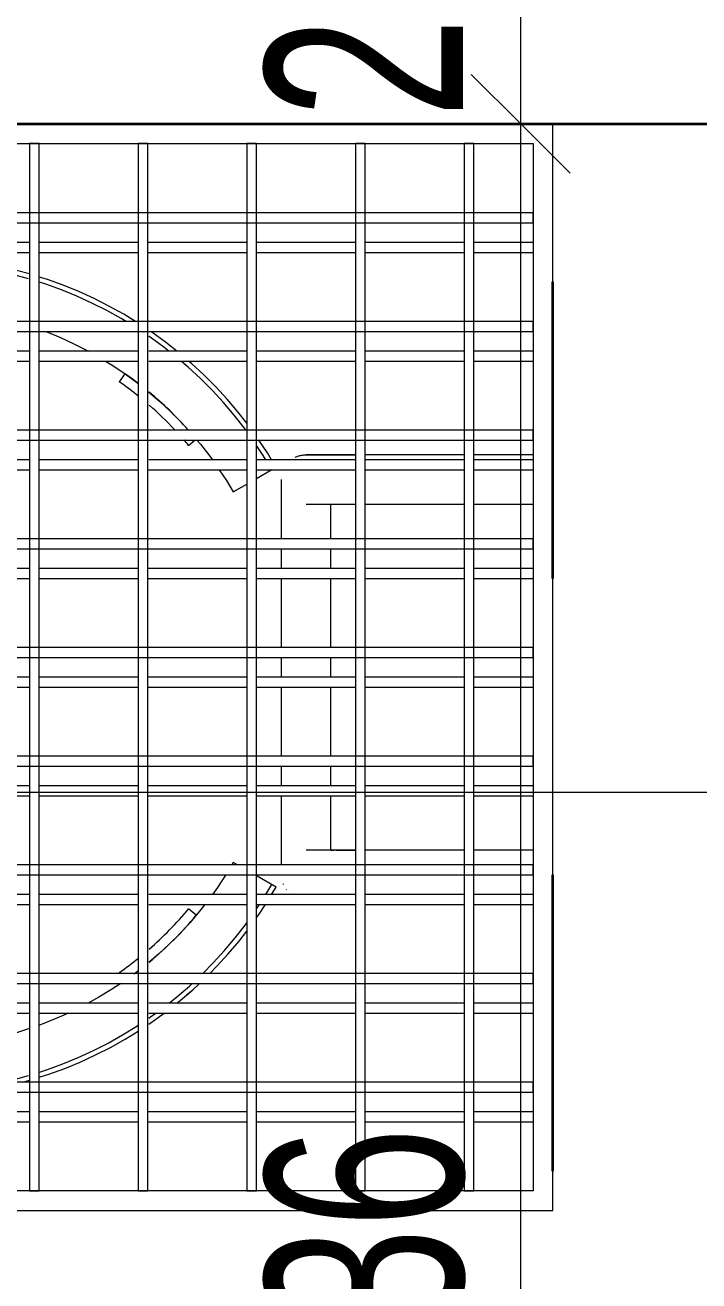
# Model space of a CAD drawing. Header units: metres. Extents: x 8 to 325, y -31 to 15.
# Drawn here: x 123.56 to 124.242, y -8.461 to -7.19 of the extents above; entities that cross this region are included whole.
import ezdxf

# ---------------------------------------------------------------- set-up
doc = ezdxf.new("R2010")
doc.units = ezdxf.units.M
doc.linetypes.add('Dash', pattern=[0.6, 0.3, -0.3])
doc.linetypes.add('Dash dot', pattern=[2.1, 1, -0.5, 0.09999999999999999, -0.5])
for name, color, linetype, lineweight in [('A-ALAN', 7, 'Continuous', 9), ('A-DETY-KESK', 7, 'Dash', 9), ('A-DETY-OLCU', 7, 'Continuous', 9), ('A-DETY-OLCU-100', 7, 'Continuous', 9), ('A-DUVR', 7, 'Continuous', 9), ('A-EKIP', 7, 'Continuous', 9)]:
    doc.layers.add(name, color=color, linetype=linetype, lineweight=lineweight)
doc.layers.add('A-ÇZGI', color=7, linetype='Continuous', lineweight=9, true_color=0x00a600)
doc.styles.add('Arial Narrow_5', font='ARIALN.TTF', dxfattribs={"width": 0.8, "height": 0.2})
doc.dimstyles.new('TKFN_ARDI_Ölçü_1_100__İç__3', dxfattribs={"dimscale": 0.3048, "dimtxt": 0.204686194723652, "dimasz": 0.3280839895013123, "dimexe": 0.3280839895013123, "dimexo": 0.0625, "dimgap": 0, "dimtad": 1, "dimdec": 0, "dimlfac": 100, "dimdsep": 46, "dimtxsty": 'Arial Narrow_5', "dimblk1": 'OBLIQUE', "dimblk2": 'OBLIQUE', "dimsah": 1, "dimcen": 0.09, "dimdle": 0.3280839895013123, "dimadec": 8, "dimazin": 0, "dimtfac": 1, "dimtdec": 4, "dimtix": 1, "dimtmove": 0, "dimatfit": 3, "dimfxl": 0.6561679790026247, "dimfxlon": 1, "dimtvp": 1, "dimtolj": 1, "dimtzin": 0, "dimarcsym": 2})

# ---------------------------------------------------------------- blocks, each defined once
blk = doc.blocks.new('B3060_50_Menfez - Menfez-4701910-_1_13_4_13_ PERON KATI _FFL_')
at = {"layer": 'A-ÇZGI', "color": 7}
for p, q in [((0.6700000000000551, 0.4299999999999992), (0.5700000000000547, 0.4299999999999992)), ((0.5700000000000545, 0.4199999999999993), (0.6700000000000549, 0.4199999999999993)), ((0.7800000000000544, 0.4299999999999992), (0.6800000000000539, 0.4299999999999992)), ((0.6800000000000539, 0.4199999999999993), (0.7800000000000544, 0.4199999999999993)), ((0.8900000000000537, 0.4299999999999992), (0.7900000000000554, 0.4299999999999992)), ((0.7900000000000555, 0.4199999999999993), (0.8900000000000537, 0.4199999999999993)), ((1.000000000000056, 0.4299999999999992), (0.9000000000000549, 0.4299999999999992)), ((0.9000000000000549, 0.4199999999999993), (1.000000000000056, 0.4199999999999993)), ((1.110000000000055, 0.4299999999999992), (1.010000000000054, 0.4299999999999992)), ((1.010000000000054, 0.4199999999999993), (1.110000000000055, 0.4199999999999993)), ((1.179999999999999, 0.4299999999999992), (1.120000000000054, 0.4299999999999992)), ((1.120000000000054, 0.4199999999999993), (1.179999999999999, 0.4199999999999993)), ((0.670000000000058, 0.3199999999999993), (0.5700000000000576, 0.3199999999999993)), ((0.7797598146407112, 0.3199999999999993), (0.680000000000057, 0.3199999999999993)), ((0.8900000000000565, 0.3199999999999993), (0.790835352458851, 0.3199999999999993)), ((1.000000000000058, 0.3199999999999993), (0.9000000000000576, 0.3199999999999993)), ((1.110000000000057, 0.3199999999999993), (1.010000000000057, 0.3199999999999993)), ((1.179999999999999, 0.3199999999999993), (1.120000000000056, 0.3199999999999993)), ((0.5700000000000577, 0.3099999999999994), (0.6700000000000579, 0.3099999999999994)), ((0.680000000000057, 0.3099999999999994), (0.7797598146407111, 0.3099999999999994)), ((0.790835352458851, 0.3099999999999994), (0.8900000000000565, 0.3099999999999994)), ((0.9000000000000576, 0.3099999999999994), (1.000000000000058, 0.3099999999999994)), ((1.010000000000057, 0.3099999999999994), (1.110000000000057, 0.3099999999999994)), ((1.120000000000056, 0.3099999999999994), (1.179999999999999, 0.3099999999999994)), ((0.6700000000000613, 0.209999999999999), (0.5700000000000609, 0.209999999999999)), ((0.7800000000000608, 0.209999999999999), (0.6800000000000603, 0.209999999999999)), ((0.8900000000000603, 0.209999999999999), (0.7908353524588546, 0.209999999999999)), ((1.000000000000062, 0.209999999999999), (0.9000000000000614, 0.209999999999999)), ((1.110000000000061, 0.209999999999999), (1.010000000000061, 0.209999999999999)), ((1.179999999999999, 0.209999999999999), (1.12000000000006, 0.209999999999999)), ((0.5700000000000603, 0.1999999999999991), (0.6700000000000608, 0.1999999999999991)), ((0.6800000000000597, 0.1999999999999991), (0.7800000000000601, 0.1999999999999991)), ((0.7900000000000612, 0.1999999999999991), (0.8900000000000596, 0.1999999999999991)), ((0.9000000000000605, 0.1999999999999991), (1.000000000000061, 0.1999999999999991)), ((1.01000000000006, 0.1999999999999991), (1.11000000000006, 0.1999999999999991)), ((1.120000000000059, 0.1999999999999991), (1.180000000000005, 0.1999999999999991)), ((0.6700000000000644, 0.09999999999999866), (0.5700000000000641, 0.09999999999999866)), ((0.570000000000064, 0.08999999999999876), (0.6700000000000644, 0.08999999999999876)), ((0.7800000000000636, 0.09999999999999866), (0.6800000000000633, 0.09999999999999866)), ((0.6800000000000633, 0.08999999999999876), (0.7800000000000635, 0.08999999999999876)), ((0.8900000000000629, 0.09999999999999866), (0.7900000000000648, 0.09999999999999866)), ((0.7900000000000648, 0.08999999999999876), (0.8900000000000629, 0.08999999999999876)), ((1.000000000000064, 0.09999999999999866), (0.900000000000064, 0.09999999999999866)), ((0.900000000000064, 0.08999999999999876), (1.000000000000064, 0.08999999999999876)), ((1.110000000000063, 0.09999999999999866), (1.010000000000063, 0.09999999999999866)), ((1.010000000000063, 0.08999999999999876), (1.110000000000063, 0.08999999999999876)), ((1.179999999999999, 0.09999999999999866), (1.120000000000063, 0.09999999999999866)), ((1.120000000000063, 0.08999999999999876), (1.179999999999999, 0.08999999999999876)), ((0.6700000000000678, -0.01000000000000152), (0.5700000000000672, -0.01000000000000152)), ((0.7800000000000672, -0.01000000000000152), (0.6800000000000666, -0.01000000000000152)), ((0.8900000000000665, -0.01000000000000152), (0.7900000000000681, -0.01000000000000152)), ((1.000000000000068, -0.01000000000000152), (0.9000000000000676, -0.01000000000000152)), ((1.110000000000068, -0.01000000000000152), (1.010000000000067, -0.01000000000000152)), ((1.179999999999999, -0.01000000000000152), (1.120000000000066, -0.01000000000000152)), ((0.5700000000000672, -0.02000000000000141), (0.6700000000000678, -0.02000000000000141)), ((0.6800000000000666, -0.02000000000000141), (0.7800000000000672, -0.02000000000000141)), ((0.7900000000000681, -0.02000000000000141), (0.8900000000000665, -0.02000000000000141)), ((0.9000000000000676, -0.02000000000000141), (1.000000000000068, -0.02000000000000141)), ((1.010000000000067, -0.02000000000000141), (1.110000000000068, -0.02000000000000141)), ((1.120000000000066, -0.02000000000000141), (1.179999999999999, -0.02000000000000141)), ((0.6700000000000708, -0.1200000000000017), (0.5700000000000703, -0.1200000000000017)), ((0.7800000000000699, -0.1200000000000017), (0.6800000000000695, -0.1200000000000017)), ((0.8900000000000692, -0.1200000000000017), (0.7900000000000711, -0.1200000000000017)), ((1.000000000000071, -0.1200000000000017), (0.9000000000000703, -0.1200000000000017)), ((1.11000000000007, -0.1200000000000017), (1.01000000000007, -0.1200000000000017)), ((1.179999999999999, -0.1200000000000017), (1.120000000000069, -0.1200000000000017)), ((0.5700000000000705, -0.1300000000000016), (0.6700000000000707, -0.1300000000000016)), ((0.6800000000000697, -0.1300000000000016), (0.78000000000007, -0.1300000000000016)), ((0.790000000000071, -0.1300000000000016), (0.8900000000000691, -0.1300000000000016)), ((0.9000000000000702, -0.1300000000000016), (1.000000000000071, -0.1300000000000016)), ((1.01000000000007, -0.1300000000000016), (1.11000000000007, -0.1300000000000016)), ((1.120000000000069, -0.1300000000000016), (1.179999999999999, -0.1300000000000016)), ((0.670000000000074, -0.2300000000000019), (0.5700000000000734, -0.2300000000000019)), ((0.5700000000000736, -0.2400000000000017), (0.670000000000074, -0.2400000000000017)), ((0.7800000000000734, -0.2300000000000019), (0.680000000000073, -0.2300000000000019)), ((0.680000000000073, -0.2400000000000017), (0.7800000000000735, -0.2400000000000017)), ((0.8900000000000728, -0.2300000000000019), (0.7908353524588673, -0.2300000000000019)), ((0.7908353524588673, -0.2400000000000017), (0.8900000000000728, -0.2400000000000017)), ((1.000000000000075, -0.2300000000000019), (0.900000000000074, -0.2300000000000019)), ((0.900000000000074, -0.2400000000000017), (1.000000000000075, -0.2400000000000017)), ((1.110000000000074, -0.2300000000000019), (1.010000000000074, -0.2300000000000019)), ((1.010000000000073, -0.2400000000000017), (1.110000000000074, -0.2400000000000017)), ((1.179999999999999, -0.2300000000000019), (1.120000000000073, -0.2300000000000019)), ((1.120000000000073, -0.2400000000000017), (1.179999999999999, -0.2400000000000017)), ((0.670000000000077, -0.340000000000002), (0.5700000000000767, -0.340000000000002)), ((0.7800000000000763, -0.340000000000002), (0.6800000000000761, -0.340000000000002)), ((0.8900000000000756, -0.340000000000002), (0.7908353524588702, -0.340000000000002)), ((1.000000000000077, -0.340000000000002), (0.9000000000000767, -0.340000000000002)), ((1.110000000000076, -0.340000000000002), (1.010000000000076, -0.340000000000002)), ((1.179999999999999, -0.340000000000002), (1.120000000000075, -0.340000000000002)), ((0.5700000000000768, -0.3500000000000019), (0.670000000000077, -0.3500000000000019)), ((0.6800000000000761, -0.3500000000000019), (0.7797598146407302, -0.3500000000000019)), ((0.79083535245887, -0.3500000000000019), (0.8900000000000756, -0.3500000000000019)), ((0.9000000000000767, -0.3500000000000019), (1.000000000000077, -0.3500000000000019)), ((1.010000000000076, -0.3500000000000019), (1.110000000000076, -0.3500000000000019)), ((1.120000000000075, -0.3500000000000019), (1.179999999999999, -0.3500000000000019)), ((0.6700000000000805, -0.4500000000000022), (0.57000000000008, -0.4500000000000022)), ((0.7800000000000799, -0.4500000000000022), (0.6800000000000793, -0.4500000000000022)), ((0.8900000000000793, -0.4500000000000022), (0.7900000000000809, -0.4500000000000022)), ((1.000000000000081, -0.4500000000000022), (0.9000000000000805, -0.4500000000000022)), ((1.11000000000008, -0.4500000000000022), (1.01000000000008, -0.4500000000000022)), ((1.179999999999999, -0.4500000000000022), (1.120000000000079, -0.4500000000000022)), ((0.57000000000008, -0.4600000000000021), (0.6700000000000805, -0.4600000000000021)), ((0.6800000000000793, -0.4600000000000021), (0.7800000000000799, -0.4600000000000021)), ((0.790000000000081, -0.4600000000000021), (0.8900000000000794, -0.4600000000000021)), ((0.9000000000000805, -0.4600000000000021), (1.000000000000081, -0.4600000000000021)), ((1.01000000000008, -0.4600000000000021), (1.11000000000008, -0.4600000000000021)), ((1.120000000000079, -0.4600000000000021), (1.179999999999999, -0.4600000000000021))]:
    blk.add_line(p, q, dxfattribs=at)
blk = doc.blocks.new('B1080_80_Şaft Merdiveni - Şaft Merdiveni_h_4_5 m-V100-_1_13_4_13_ PERON KATI _FFL_')
at = {"layer": 'A-ÇZGI', "color": 7}
for p, q in [((-0.4100003415359698, 0.6367855533452914), (-0.4081135435681089, 0.6300000000003354)), ((-0.4100003415359698, 0.6367855533452914), (-0.4081135435681089, 0.6300000000003354)), ((-0.4100003415359698, 0.6367855533452914), (-0.4081135435681089, 0.6300000000003354)), ((-0.4100003415359698, 0.6367855533452914), (-0.4081135435681089, 0.6300000000003354)), ((-0.4100003415359698, 0.6367855533452914), (-0.4081135435681089, 0.6300000000003354)), ((-0.4100003415359698, 0.6367855533452914), (-0.4081135435681089, 0.6300000000003354)), ((-0.4100003415359828, 0.6367855533453326), (-0.4081135435681089, 0.6300000000003354)), ((-0.4100003415359698, 0.6367855533452914), (-0.4081135435681089, 0.6300000000003354)), ((0.3071820166083877, 0.5333088363683529), (0.2989904961654977, 0.5390446007318634)), ((-0.3637313176749379, 0.5287105569479326), (-0.358376319830604, 0.5200000000003323)), ((-0.3637313176749379, 0.5287105569479326), (-0.358376319830604, 0.5200000000003323)), ((-0.3637313176749379, 0.5287105569479326), (-0.358376319830604, 0.5200000000003323)), ((-0.3637313176749379, 0.5287105569479326), (-0.358376319830604, 0.5200000000003323)), ((-0.3637313176749379, 0.5287105569479326), (-0.358376319830604, 0.5200000000003323)), ((-0.3637313176749379, 0.5287105569479326), (-0.358376319830604, 0.5200000000003323)), ((-0.3637313176749379, 0.5287105569479326), (-0.358376319830604, 0.5200000000003323)), ((-0.2973603598398648, 0.5200000000003301), (-0.2991662528026391, 0.522292606967534)), ((0.3599996584640284, 0.5226048032602809), (0.363613002657878, 0.5285355525501104)), ((0.3599996584640284, 0.5226048032602809), (0.363613002657878, 0.5285355525501104)), ((0.3599996584640284, 0.5226048032602809), (0.363613002657878, 0.5285355525501104)), ((0.3599996584640284, 0.5226048032602809), (0.363613002657878, 0.5285355525501104)), ((0.3599996584640284, 0.5226048032602809), (0.363613002657878, 0.5285355525501104)), ((0.3599996584640284, 0.5226048032602809), (0.363613002657878, 0.5285355525501104)), ((0.3599996584640241, 0.5226048032602723), (0.3636130026579517, 0.5285355525502403)), ((-0.2410453536324487, 0.4611333338303893), (-0.2346174775355833, 0.468793778261579)), ((0.2346174775356018, 0.4687937782615667), (0.2399996584640419, 0.4623795448041029)), ((-0.187500000000005, 0.4236404735810383), (-0.1900003415359722, 0.4251515102141606)), ((-0.1899174536013354, 0.419453321118368), (-0.1874999999999953, 0.4236404735808293)), ((0.1875000000000081, 0.4236404735808251), (0.1953349935928881, 0.4100698666009803)), ((-0.2344689528518991, 0.4000000000002534), (-0.2300003415359977, 0.3970749468580256)), ((-0.2124999999999959, 0.3803392033916077), (-0.2014560575533547, 0.3994678728250562)), ((0.20116038965983, 0.3999799846388248), (0.2100825463986273, 0.3845263558541345)), ((-0.2200003415359957, 0.3906855020085334), (-0.2100000000000042, 0.3846693304107375)), ((-0.2200003415359957, 0.384851383456884), (-0.212500000000008, 0.380339203391816)), ((-0.2200003415359957, 0.384851383456884), (-0.212500000000008, 0.380339203391816)), ((-0.2200003415359957, 0.384851383456884), (-0.212500000000008, 0.380339203391816)), ((-0.2200003415359957, 0.384851383456884), (-0.212500000000008, 0.380339203391816)), ((-0.2200003415359957, 0.384851383456884), (-0.212500000000008, 0.380339203391816)), ((-0.2200003415359957, 0.384851383456884), (-0.212500000000008, 0.380339203391816)), ((-0.2200003415359957, 0.3848513834568818), (-0.212500000000008, 0.3803392033918138)), ((-0.2200003415359957, 0.384851383456884), (-0.212500000000008, 0.380339203391816)), ((-0.2151455039160953, 0.3698900405011394), (-0.2149330394996236, 0.3700452107217326)), ((-0.2099834882351631, 0.3729200777195255), (-0.2090589438619273, 0.3733009771494121)), ((-0.1205056098035575, 0.3750000000002114), (-0.1900003415359722, 0.3750000000002114)), ((-0.09000034153597325, 0.3750000000002114), (-0.1100003415359947, 0.3750000000002114)), ((-0.01000034153599577, 0.3750000000002114), (-0.08000034153597553, 0.3750000000002114)), ((0.01999965846402773, 0.3750000000002093), (0.0009023848175883359, 0.3750000000002093)), ((0.09999965846400521, 0.3750000000002093), (0.02999965846402979, 0.3750000000002093)), ((0.1290566575554262, 0.3750000000002093), (0.1099996584640029, 0.3750000000002093)), ((0.1999999999999935, 0.3750000000002093), (0.1399996584640308, 0.3750000000002093)), ((0.2029928051822115, 0.3748202158965782), (0.2032475266722583, 0.374784320061504)), ((-0.2200523939471176, 0.3649298860342902), (-0.2194393179687825, 0.3657198256006932)), ((-0.1744644658828572, 0.3250000000002142), (-0.1200003415360054, 0.3250000000002142)), ((-0.110000341535999, 0.3250000000002142), (-0.09000034153597325, 0.3250000000002142)), ((-0.08000034153597553, 0.3250000000002142), (-0.0100003415360001, 0.3250000000002142)), ((0.0009023848175883359, 0.325000000000212), (0.01999965846402773, 0.325000000000212)), ((0.02999965846402979, 0.325000000000212), (0.09999965846400088, 0.325000000000212)), ((0.1099996584639986, 0.325000000000212), (0.1299996584640287, 0.325000000000212)), ((0.1399996584640308, 0.325000000000212), (0.1750120969248149, 0.325000000000212)), ((-0.1750000000000165, 0.1900000000003272), (-0.1750000000000165, 0.2900000000002546)), ((0.1749999999999819, 0.2900000000002546), (0.1749999999999819, 0.1900000000003185)), ((0.2249999999999835, 0.1900000000003163), (0.2249999999999835, 0.2900000000002546)), ((-0.1750000000000165, 0.1200000000003192), (-0.1750000000000165, 0.1800000000002558)), ((0.1749999999999819, 0.1800000000002558), (0.1749999999999819, 0.1200000000003106)), ((0.2249999999999835, 0.1200000000003084), (0.2249999999999835, 0.1800000000002558))]:
    blk.add_line(p, q, dxfattribs=at)
at = {"layer": 'A-ÇZGI', "color": 7, "flags": 128}
for points in [[(-0.355778036272311, 0.6300000000003333), (-0.3596405542680295, 0.6421753713786609), (-0.3636007323570298, 0.6566421260632248), (-0.3669792268382751, 0.6712556737721208), (-0.3697706328413001, 0.6859926359464029), (-0.3719704847119807, 0.7008294365903093), (-0.3735752631565934, 0.7157423399878273), (-0.3745347876779809, 0.7300000000002542)], [(0.4032282843238159, 0.6310023848535565), (0.4072328202398682, 0.6456311811907817), (0.411016734058861, 0.6619983546247442), (0.4141431087822593, 0.678503752259938), (0.4166069428774176, 0.6951209689811132), (0.4184042947353817, 0.7118234207863313), (0.4195322889765932, 0.7285843873157043), (0.4195707996710647, 0.7300000000002542)], [(0.4081368060078924, 0.6300000000003116), (0.412080830004628, 0.6444077428716217), (0.4159097904167048, 0.6609697636083671), (0.4190733838868103, 0.6776716540725544), (0.4215665493402433, 0.6944866948023154), (0.4233852982441383, 0.7113879853195023), (0.4245267209882203, 0.7283484871646987), (0.4245716491715553, 0.7300000000002542)], [(0.4081368060078924, 0.6300000000003116), (0.412080830004628, 0.6444077428716217), (0.4159097904167048, 0.6609697636083671), (0.4190733838868103, 0.6776716540725544), (0.4215665493402433, 0.6944866948023154), (0.4233852982441383, 0.7113879853195023), (0.4245267209882203, 0.7283484871646987), (0.4245716491715553, 0.7300000000002542)], [(0.4081368060078924, 0.6300000000003116), (0.412080830004628, 0.6444077428716217), (0.4159097904167048, 0.6609697636083671), (0.4190733838868103, 0.6776716540725544), (0.4215665493402433, 0.6944866948023154), (0.4233852982441383, 0.7113879853195023), (0.4245267209882203, 0.7283484871646987), (0.4245716491715553, 0.7300000000002542)], [(0.4081368060078924, 0.6300000000003116), (0.412080830004628, 0.6444077428716217), (0.4159097904167048, 0.6609697636083671), (0.4190733838868103, 0.6776716540725544), (0.4215665493402433, 0.6944866948023154), (0.4233852982441383, 0.7113879853195023), (0.4245267209882203, 0.7283484871646987), (0.4245716491715553, 0.7300000000002542)], [(0.4081368060078924, 0.6300000000003116), (0.412080830004628, 0.6444077428716217), (0.4159097904167048, 0.6609697636083671), (0.4190733838868103, 0.6776716540725544), (0.4215665493402433, 0.6944866948023154), (0.4233852982441383, 0.7113879853195023), (0.4245267209882203, 0.7283484871646987), (0.4245716491715553, 0.7300000000002542)], [(0.4081368060078924, 0.6300000000003116), (0.412080830004628, 0.6444077428716217), (0.4159097904167048, 0.6609697636083671), (0.4190733838868103, 0.6776716540725544), (0.4215665493402433, 0.6944866948023154), (0.4233852982441383, 0.7113879853195023), (0.4245267209882203, 0.7283484871646987), (0.4245716491715553, 0.7300000000002542)], [(0.4081368060078924, 0.6300000000003116), (0.412080830004628, 0.6444077428716196), (0.4159097904167048, 0.6609697636083671), (0.4190733838868103, 0.6776716540725521), (0.4215665493402433, 0.6944866948023132), (0.423385298244134, 0.7113879853195001), (0.4245267209882203, 0.7283484871646965), (0.4245716491715596, 0.7300000000002542)], [(0.4081368060078924, 0.6300000000003116), (0.412080830004628, 0.6444077428716217), (0.4159097904167048, 0.6609697636083671), (0.4190733838868103, 0.6776716540725544), (0.4215665493402433, 0.6944866948023154), (0.4233852982441383, 0.7113879853195023), (0.4245267209882203, 0.7283484871646987), (0.4245716491715553, 0.7300000000002542)], [(-0.4100003415359785, 0.65751917977994), (-0.4068172099344075, 0.6439980953184271), (-0.4032036092670128, 0.6310023848535565)], [(-0.4050548596470464, 0.6200000000002553), (-0.4019010908814632, 0.6101953938964669), (-0.3960529026963078, 0.5942341858070807), (-0.3895711143536194, 0.57851961013345), (-0.382466095332039, 0.5630768068443877), (-0.3747492121463384, 0.5479304811308684), (-0.366432810163435, 0.533104863882992), (-0.3653335972590956, 0.5313168600631674)], [(-0.4050548596470464, 0.6200000000002553), (-0.4019010908814632, 0.6101953938964669), (-0.3960529026963078, 0.5942341858070807), (-0.3895711143536194, 0.57851961013345), (-0.382466095332039, 0.5630768068443877), (-0.3747492121463384, 0.5479304811308684), (-0.366432810163435, 0.533104863882992), (-0.3653335972590956, 0.5313168600631674)], [(-0.4050548596470464, 0.6200000000002553), (-0.4019010908814632, 0.6101953938964669), (-0.3960529026963078, 0.5942341858070807), (-0.3895711143536194, 0.57851961013345), (-0.382466095332039, 0.5630768068443877), (-0.3747492121463384, 0.5479304811308684), (-0.366432810163435, 0.533104863882992), (-0.3653335972590956, 0.5313168600631674)], [(-0.4050548596470464, 0.6200000000002553), (-0.4019010908814632, 0.6101953938964669), (-0.3960529026963078, 0.5942341858070807), (-0.3895711143536194, 0.57851961013345), (-0.382466095332039, 0.5630768068443877), (-0.3747492121463384, 0.5479304811308684), (-0.366432810163435, 0.533104863882992), (-0.3653335972590956, 0.5313168600631674)], [(-0.4050548596470464, 0.6200000000002553), (-0.4019010908814632, 0.6101953938964669), (-0.3960529026963078, 0.5942341858070807), (-0.3895711143536194, 0.57851961013345), (-0.382466095332039, 0.5630768068443877), (-0.3747492121463384, 0.5479304811308684), (-0.366432810163435, 0.533104863882992), (-0.3653335972590956, 0.5313168600631674)], [(-0.4050548596470464, 0.6200000000002553), (-0.4019010908814632, 0.6101953938964669), (-0.3960529026963078, 0.5942341858070807), (-0.3895711143536194, 0.57851961013345), (-0.382466095332039, 0.5630768068443877), (-0.3747492121463384, 0.5479304811308684), (-0.366432810163435, 0.533104863882992), (-0.3653335972590956, 0.5313168600631674)], [(-0.4050548596470464, 0.6200000000002553), (-0.4019010908814632, 0.6101953938964669), (-0.3960529026963121, 0.5942341858070785), (-0.3895711143536194, 0.5785196101334478), (-0.382466095332039, 0.5630768068443877), (-0.3747492121463384, 0.5479304811308684), (-0.366432810163435, 0.5331048638829899), (-0.3653335972590956, 0.5313168600631674)], [(-0.4050548596470464, 0.6200000000002553), (-0.4019010908814632, 0.6101953938964669), (-0.3960529026963078, 0.5942341858070807), (-0.3895711143536194, 0.57851961013345), (-0.382466095332039, 0.5630768068443877), (-0.3747492121463384, 0.5479304811308684), (-0.366432810163435, 0.533104863882992), (-0.358376319830604, 0.5200000000003323)], [(-0.3997800790667182, 0.619926847035417), (-0.3971728427534474, 0.6118213304388642), (-0.3913934567822343, 0.5960479012681741), (-0.3849879247729906, 0.5805182029554117), (-0.3779664942104828, 0.5652570797050437), (-0.3703403978857923, 0.5502889460587432), (-0.3621218359262218, 0.5356377478373122), (-0.3533239562777029, 0.5213269238324802), (-0.3524331800760863, 0.5200000000003323)], [(-0.3400003415359944, 0.5903577809857199), (-0.3443378633198441, 0.5998859067823302), (-0.3500014094617121, 0.6137745441056542), (-0.3522276563828406, 0.619926847035417)], [(0.3499996584640307, 0.613848454953601), (0.3494584435555637, 0.6123713404180261), (0.3437392185473056, 0.5985055383530602), (0.3374700841164996, 0.5848795354509458), (0.3306610695408815, 0.5715151304096066), (0.3299996584640092, 0.5703360354729543)], [(0.3599996584640284, 0.5226048032602809), (0.3672936750351492, 0.5345768107077998), (0.3755505262444919, 0.5494356759682603), (0.3832065767250158, 0.5646128417037131), (0.3902495784291518, 0.5800840276866047), (0.3966682640566059, 0.5958244833197068), (0.4024523650796231, 0.6118090272317869), (0.4050276643541385, 0.619926847035417)], [(0.3599996584640241, 0.5322127952692451), (0.3629725729759128, 0.5370923776406502), (0.3711322847592612, 0.5517764327215764), (0.3786982640576591, 0.566775043566024), (0.3856584069182188, 0.5820642155961765), (0.3920015785971148, 0.5976194893983001), (0.3977176313727994, 0.6134159798525928), (0.3997831405782284, 0.619926847035417)], [(0.3653075307625848, 0.5313168600631674), (0.3672936750351492, 0.5345768107077998), (0.3755505262444919, 0.5494356759682603), (0.3832065767250158, 0.5646128417037131), (0.3902495784291518, 0.5800840276866047), (0.3966682640566059, 0.5958244833197068), (0.4024523650796231, 0.6118090272317869), (0.4050276643541385, 0.619926847035417)], [(0.3653075307625848, 0.5313168600631674), (0.3672936750351492, 0.5345768107077998), (0.3755505262444919, 0.5494356759682603), (0.3832065767250158, 0.5646128417037131), (0.3902495784291518, 0.5800840276866047), (0.3966682640566059, 0.5958244833197068), (0.4024523650796231, 0.6118090272317869), (0.4050276643541385, 0.619926847035417)], [(0.3653075307625848, 0.5313168600631674), (0.3672936750351492, 0.5345768107077998), (0.3755505262444919, 0.5494356759682603), (0.3832065767250158, 0.5646128417037131), (0.3902495784291518, 0.5800840276866047), (0.3966682640566059, 0.5958244833197068), (0.4024523650796231, 0.6118090272317869), (0.4050276643541385, 0.619926847035417)], [(0.3653075307625848, 0.5313168600631674), (0.3672936750351492, 0.5345768107077998), (0.3755505262444919, 0.5494356759682603), (0.3832065767250158, 0.5646128417037131), (0.3902495784291518, 0.5800840276866047), (0.3966682640566059, 0.5958244833197068), (0.4024523650796231, 0.6118090272317869), (0.4050276643541385, 0.619926847035417)], [(0.3653075307625848, 0.5313168600631674), (0.3672936750351492, 0.5345768107077998), (0.3755505262444919, 0.5494356759682603), (0.3832065767250158, 0.5646128417037131), (0.3902495784291518, 0.5800840276866047), (0.3966682640566059, 0.5958244833197068), (0.4024523650796231, 0.6118090272317869), (0.4050276643541385, 0.619926847035417)], [(0.3653075307625848, 0.5313168600631674), (0.3672936750351492, 0.5345768107077998), (0.3755505262444919, 0.5494356759682603), (0.3832065767250158, 0.5646128417037131), (0.3902495784291518, 0.5800840276866047), (0.3966682640566059, 0.5958244833197068), (0.4024523650796231, 0.6118090272317869), (0.4050276643541385, 0.619926847035417)], [(0.3653075307625848, 0.5313168600631674), (0.3672936750351492, 0.5345768107077976), (0.3755505262444919, 0.549435675968258), (0.3832065767250158, 0.5646128417037131), (0.3902495784291518, 0.5800840276866026), (0.3966682640566059, 0.5958244833197047), (0.4024523650796231, 0.6118090272317869), (0.4050276643541385, 0.619926847035417)], [(-0.3100003415359709, 0.53748950831206), (-0.3162787343802034, 0.5469235443562287), (-0.3240826544427853, 0.559732480036323), (-0.3300003415359923, 0.5703818320643774)], [(0.3199996584640072, 0.5530277729203772), (0.3154678181050897, 0.5456561819932999), (0.3071078872061593, 0.5332030074195208), (0.2982566492005524, 0.5210941021276255), (0.2976749563683244, 0.520361699244644)], [(-0.3511802629079103, 0.5091646475414607), (-0.3480556055003174, 0.5045100750754377), (-0.3400003415359987, 0.4934900992953908)], [(-0.3511802629079103, 0.5091646475414607), (-0.3480556055003174, 0.5045100750754377), (-0.3400003415359987, 0.4934900992953908)], [(-0.3511802629079103, 0.5091646475414607), (-0.3480556055003174, 0.5045100750754377), (-0.3400003415359987, 0.4934900992953908)], [(-0.3511802629079103, 0.5091646475414607), (-0.3480556055003174, 0.5045100750754377), (-0.3400003415359987, 0.4934900992953908)], [(-0.3511802629079103, 0.5091646475414607), (-0.3480556055003174, 0.5045100750754377), (-0.3400003415359987, 0.4934900992953908)], [(-0.3511802629079103, 0.5091646475414607), (-0.3480556055003174, 0.5045100750754377), (-0.3400003415359987, 0.4934900992953908)], [(-0.3511802629079146, 0.5091646475414607), (-0.3480556055003174, 0.5045100750754354), (-0.3400003415360031, 0.493490099295393)], [(-0.3511802629079103, 0.5091646475414607), (-0.3480556055003174, 0.5045100750754377), (-0.3400003415359987, 0.4934900992953908)], [(-0.3451593080778231, 0.5091646475414607), (-0.3439608336709033, 0.507379368309846), (-0.3400003415359944, 0.5019612308537548)], [(-0.2300003415359977, 0.4523087727402021), (-0.2368452209629268, 0.4576606987232265), (-0.2482822411282508, 0.4673645418453047), (-0.2593220626718259, 0.4775179817493975), (-0.2699470242342182, 0.4881047750976067), (-0.280140128143455, 0.4991079852789746), (-0.2887352304711234, 0.5091646475414607)], [(0.2889282641809193, 0.509348837782987), (0.2791376555733379, 0.4979860043030346), (0.2689004862630346, 0.4870237797973956), (0.2582331335370817, 0.4764797014867925), (0.2499996584640274, 0.4689680417619672)], [(0.3299996584640006, 0.4887276688122834), (0.3350662031389529, 0.4951597198036057), (0.3449250961092241, 0.5087613593888773), (0.3451934861640727, 0.5091646475414607)], [(0.3299996584640006, 0.4806489590327478), (0.3390550865096525, 0.4921449545631702), (0.3490313472533833, 0.5059085184292192), (0.3499996584640307, 0.5073635218178034)], [(0.3299996584640006, 0.4806489590327478), (0.3390550865096525, 0.4921449545631702), (0.3490313472533833, 0.5059085184292192), (0.3499996584640307, 0.5073635218178034)], [(0.3299996584640006, 0.4806489590327478), (0.3390550865096525, 0.4921449545631702), (0.3490313472533833, 0.5059085184292192), (0.3499996584640307, 0.5073635218178034)], [(0.3299996584640006, 0.4806489590327478), (0.3390550865096525, 0.4921449545631702), (0.3490313472533833, 0.5059085184292192), (0.3499996584640307, 0.5073635218178034)], [(0.3299996584640006, 0.4806489590327478), (0.3390550865096525, 0.4921449545631702), (0.3490313472533833, 0.5059085184292192), (0.3499996584640307, 0.5073635218178034)], [(0.3299996584640006, 0.4806489590327478), (0.3390550865096525, 0.4921449545631702), (0.3490313472533833, 0.5059085184292192), (0.3499996584640307, 0.5073635218178034)], [(0.3299996584640006, 0.48064895903275), (0.3390550865096525, 0.4921449545631702), (0.3490313472533833, 0.5059085184292171), (0.3499996584640264, 0.5073635218177969)], [(0.3299996584640006, 0.4806489590327478), (0.3390550865096525, 0.4921449545631702), (0.3490313472533833, 0.5059085184292192), (0.3499996584640307, 0.5073635218178034)], [(-0.3295947560040686, 0.4882110612490548), (-0.3235996558826374, 0.4806626983169272), (-0.3126341742421476, 0.4679363248193822), (-0.3100003415359709, 0.4651159489361463)], [(-0.3300003415360053, 0.4806838963469618), (-0.3274520327383795, 0.4774753494873655), (-0.3234766045347933, 0.472861527150122)], [(-0.3300003415360053, 0.4806838963469618), (-0.3274520327383795, 0.4774753494873655), (-0.3234766045347933, 0.472861527150122)], [(-0.3300003415360053, 0.4806838963469618), (-0.3274520327383795, 0.4774753494873655), (-0.3234766045347933, 0.472861527150122)], [(-0.3300003415360053, 0.4806838963469618), (-0.3274520327383795, 0.4774753494873655), (-0.3234766045347933, 0.472861527150122)], [(-0.3300003415360053, 0.4806838963469618), (-0.3274520327383795, 0.4774753494873655), (-0.3234766045347933, 0.472861527150122)], [(-0.3300003415360053, 0.4806838963469618), (-0.3274520327383795, 0.4774753494873655), (-0.3234766045347933, 0.472861527150122)], [(-0.3300003415360053, 0.4806838963469597), (-0.3274520327383795, 0.4774753494873634), (-0.323476604534685, 0.4728615271499899)], [(-0.3300003415360053, 0.4806838963469618), (-0.3274520327383795, 0.4774753494873655), (-0.3163560096497921, 0.4645974715434182), (-0.3100003415359666, 0.4577916584680304)], [(-0.321730426674357, 0.4708349393199018), (-0.3163560096497921, 0.4645974715434182), (-0.3100003415359666, 0.4577916584680304)], [(-0.321730426674357, 0.4708349393199018), (-0.3163560096497921, 0.4645974715434182), (-0.3100003415359666, 0.4577916584680304)], [(-0.321730426674357, 0.4708349393199018), (-0.3163560096497921, 0.4645974715434182), (-0.3100003415359666, 0.4577916584680304)], [(-0.321730426674357, 0.4708349393199018), (-0.3163560096497921, 0.4645974715434182), (-0.3100003415359666, 0.4577916584680304)], [(-0.321730426674357, 0.4708349393199018), (-0.3163560096497921, 0.4645974715434182), (-0.3100003415359666, 0.4577916584680304)], [(-0.321730426674357, 0.4708349393199018), (-0.3163560096497921, 0.4645974715434182), (-0.3100003415359666, 0.4577916584680304)], [(-0.3217304266744176, 0.4708349393199732), (-0.3163560096497921, 0.4645974715434182), (-0.3100003415359709, 0.4577916584680348)], [(0.2499996584640274, 0.4109620504492909), (0.2520328148445397, 0.4124246136375405), (0.2652666474784737, 0.4227719825699848), (0.2780761100636357, 0.4336402868667118), (0.2904407101924396, 0.4450121395592941), (0.3023406671423178, 0.4568693481092878), (0.3137569435206684, 0.4691929435124211), (0.3195198098566754, 0.4759357603161892)], [(0.2399996584640297, 0.4603507991472063), (0.2356768006939284, 0.4567127606244012), (0.2238239058975168, 0.447521520961271), (0.2199996584640039, 0.4447937426628693)], [(0.2570476810442247, 0.4100000000003139), (0.2684245837579794, 0.4188954585529582), (0.2813865399453495, 0.4298931474246442), (0.2938983376947309, 0.4414003793159493), (0.3059399607987699, 0.4533987451105876), (0.3174921452292466, 0.465869049982806), (0.3199996584640029, 0.4688029549858312)], [(0.2721603271676338, 0.4220650838109009), (0.2813865399453495, 0.4298931474246442), (0.2938983376947309, 0.4414003793159493), (0.3059399607987699, 0.4533987451105876), (0.3174921452292466, 0.465869049982806), (0.3199996584640029, 0.4688029549858312)], [(0.2721603271676338, 0.4220650838109009), (0.2813865399453495, 0.4298931474246442), (0.2938983376947309, 0.4414003793159493), (0.3059399607987699, 0.4533987451105876), (0.3174921452292466, 0.465869049982806), (0.3199996584640029, 0.4688029549858312)], [(0.2721603271676338, 0.4220650838109009), (0.2813865399453495, 0.4298931474246442), (0.2938983376947309, 0.4414003793159493), (0.3059399607987699, 0.4533987451105876), (0.3174921452292466, 0.465869049982806), (0.3199996584640029, 0.4688029549858312)], [(0.2721603271676338, 0.4220650838109009), (0.2813865399453495, 0.4298931474246442), (0.2938983376947309, 0.4414003793159493), (0.3059399607987699, 0.4533987451105876), (0.3174921452292466, 0.465869049982806), (0.3199996584640029, 0.4688029549858312)], [(0.2721603271676338, 0.4220650838109009), (0.2813865399453495, 0.4298931474246442), (0.2938983376947309, 0.4414003793159493), (0.3059399607987699, 0.4533987451105876), (0.3174921452292466, 0.465869049982806), (0.3199996584640029, 0.4688029549858312)], [(0.2721603271676338, 0.4220650838109009), (0.2813865399453495, 0.4298931474246442), (0.2938983376947309, 0.4414003793159493), (0.3059399607987699, 0.4533987451105876), (0.3174921452292466, 0.465869049982806), (0.3199996584640029, 0.4688029549858312)], [(0.2721603271676035, 0.4220650838108749), (0.2813865399453495, 0.4298931474246421), (0.2938983376947309, 0.4414003793159472), (0.3059399607987699, 0.4533987451105854), (0.3174921452292466, 0.4658690499828038), (0.3199996584639985, 0.468802954985829)], [(-0.3000003415359732, 0.4545039303215961), (-0.2892211095615393, 0.4438492656651897), (-0.2768109824303882, 0.4325271141648938), (-0.2639580167772116, 0.4217102918993126), (-0.2506827746052278, 0.4114161034766031), (-0.2486974482728367, 0.4100000000003269)], [(-0.3000003415359732, 0.4474750072582808), (-0.2926642180087013, 0.4402236616850126), (-0.2801063512688456, 0.4287667226668544), (-0.272282028908777, 0.4221819151911915)], [(-0.3000003415359732, 0.4474750072582808), (-0.2926642180087013, 0.4402236616850126), (-0.2801063512688456, 0.4287667226668544), (-0.272282028908777, 0.4221819151911915)], [(-0.3000003415359732, 0.4474750072582808), (-0.2926642180087013, 0.4402236616850126), (-0.2801063512688456, 0.4287667226668544), (-0.272282028908777, 0.4221819151911915)], [(-0.3000003415359732, 0.4474750072582808), (-0.2926642180087013, 0.4402236616850126), (-0.2801063512688456, 0.4287667226668544), (-0.272282028908777, 0.4221819151911915)], [(-0.3000003415359732, 0.4474750072582808), (-0.2926642180087013, 0.4402236616850126), (-0.2801063512688456, 0.4287667226668544), (-0.272282028908777, 0.4221819151911915)], [(-0.3000003415359732, 0.4474750072582808), (-0.2926642180087013, 0.4402236616850126), (-0.2801063512688456, 0.4287667226668544), (-0.272282028908777, 0.4221819151911915)], [(-0.3000003415359732, 0.4474750072582787), (-0.2926642180087013, 0.4402236616850104), (-0.2801063512688456, 0.4287667226668544), (-0.272282028908777, 0.4221819151911893)], [(-0.3000003415359732, 0.4474750072582808), (-0.2926642180087013, 0.4402236616850126), (-0.2801063512688456, 0.4287667226668544), (-0.2671003741197948, 0.417821128707634), (-0.2570143553503327, 0.4100000000003226)], [(-0.2003369372312078, 0.4313982467229996), (-0.2128533780991065, 0.4396631550467675), (-0.2200003415359957, 0.4448043658905314)], [(0.2099996584640062, 0.4377556042349732), (0.1990634397356571, 0.4305969997616725), (0.1875000000000007, 0.423640473581034)], [(-0.270349813059908, 0.4205557974546364), (-0.2671003741197948, 0.417821128707634), (-0.2570143553503327, 0.4100000000003226)], [(-0.270349813059908, 0.4205557974546364), (-0.2671003741197948, 0.417821128707634), (-0.2570143553503327, 0.4100000000003226)], [(-0.270349813059908, 0.4205557974546364), (-0.2671003741197948, 0.417821128707634), (-0.2570143553503327, 0.4100000000003226)], [(-0.270349813059908, 0.4205557974546364), (-0.2671003741197948, 0.417821128707634), (-0.2570143553503327, 0.4100000000003226)], [(-0.270349813059908, 0.4205557974546364), (-0.2671003741197948, 0.417821128707634), (-0.2570143553503327, 0.4100000000003226)], [(-0.270349813059908, 0.4205557974546364), (-0.2671003741197948, 0.417821128707634), (-0.2570143553503327, 0.4100000000003226)], [(-0.270349813059908, 0.4205557974546364), (-0.2671003741197948, 0.4178211287076318), (-0.2570143553503327, 0.4100000000003204)], [(0.2570476810442247, 0.4100000000003139), (0.2684245837579794, 0.4188954585529582), (0.2706966652140957, 0.420823226598486)], [(0.2570476810442247, 0.4100000000003139), (0.2684245837579794, 0.4188954585529582), (0.2706966652140957, 0.420823226598486)], [(0.2570476810442247, 0.4100000000003139), (0.2684245837579794, 0.4188954585529582), (0.2706966652140957, 0.420823226598486)], [(0.2570476810442247, 0.4100000000003139), (0.2684245837579794, 0.4188954585529582), (0.2706966652140957, 0.420823226598486)], [(0.2570476810442247, 0.4100000000003139), (0.2684245837579794, 0.4188954585529582), (0.2706966652140957, 0.420823226598486)], [(0.2570476810442247, 0.4100000000003139), (0.2684245837579794, 0.4188954585529582), (0.2706966652140957, 0.420823226598486)], [(0.2570476810442247, 0.4100000000003139), (0.2684245837579794, 0.4188954585529561), (0.2706966652140957, 0.420823226598486)], [(-0.2432864032898481, 0.4000000000002556), (-0.2398279993446624, 0.3975331723713422), (-0.2300003415359977, 0.3911002071117139)], [(-0.2432864032898481, 0.4000000000002556), (-0.2398279993446624, 0.3975331723713422), (-0.2300003415359977, 0.3911002071117139)], [(-0.2432864032898481, 0.4000000000002556), (-0.2398279993446624, 0.3975331723713422), (-0.2300003415359977, 0.3911002071117139)], [(-0.2432864032898481, 0.4000000000002556), (-0.2398279993446624, 0.3975331723713422), (-0.2300003415359977, 0.3911002071117139)], [(-0.2432864032898481, 0.4000000000002556), (-0.2398279993446624, 0.3975331723713422), (-0.2300003415359977, 0.3911002071117139)], [(-0.2432864032898481, 0.4000000000002556), (-0.2398279993446624, 0.3975331723713422), (-0.2300003415359977, 0.3911002071117139)], [(-0.2432864032898481, 0.4000000000002534), (-0.2398279993446624, 0.3975331723713422), (-0.2300003415359977, 0.3911002071117118)], [(-0.2432864032898481, 0.4000000000002556), (-0.2398279993446624, 0.3975331723713422), (-0.2300003415359977, 0.3911002071117139)], [(0.2199996584640039, 0.3907124449374831), (0.224377369698943, 0.3933580363297278), (0.2344360106750009, 0.4000000000002491)], [(0.2199996584640039, 0.3848714876865824), (0.2270485288620257, 0.3891313462860337), (0.2399996584640297, 0.3976832900837572)], [(0.2199996584640039, 0.3848714876865824), (0.2270485288620257, 0.3891313462860337), (0.2399996584640297, 0.3976832900837572)], [(0.2199996584640039, 0.3848714876865824), (0.2270485288620257, 0.3891313462860337), (0.2399996584640297, 0.3976832900837572)], [(0.2199996584640039, 0.3848714876865824), (0.2270485288620257, 0.3891313462860337), (0.2399996584640297, 0.3976832900837572)], [(0.2199996584640039, 0.3848714876865824), (0.2270485288620257, 0.3891313462860337), (0.2399996584640297, 0.3976832900837572)], [(0.2199996584640039, 0.3848714876865824), (0.2270485288620257, 0.3891313462860337), (0.2399996584640297, 0.3976832900837572)], [(0.2199996584640039, 0.3848714876865824), (0.2270485288620257, 0.3891313462860316), (0.2399996584640297, 0.397683290083755)], [(0.2199996584640039, 0.3848714876865824), (0.2270485288620257, 0.3891313462860337), (0.2399996584640297, 0.3976832900837572)], [(0.2225025110544022, 0.3608920611571481), (0.2229200777192845, 0.3599834882353889), (0.2233009771491733, 0.3590589438621466), (0.2236445999862297, 0.3581199071111985), (0.2239503965072205, 0.3571678802410292), (0.2242178775029497, 0.3562043862915387), (0.2244466150608725, 0.3552309666475161), (0.2246362432497054, 0.3542491785727342), (0.224786458704785, 0.353260592718684), (0.2248970211134313, 0.3522667906118376), (0.2249677535993781, 0.3512693621235702), (0.2249985430057392, 0.3502699029266877), (0.2249999999999922, 0.3500000000002301)], [(-0.1750000000000165, 0.3000000000003281), (-0.1750000000000165, 0.3019994667095622), (-0.1750000000000165, 0.3039957346986863), (-0.1750000000000165, 0.3059856103646753), (-0.1750000000000165, 0.3079659103309401), (-0.1750000000000165, 0.3099334665399819), (-0.1750000000000165, 0.3118851313215882), (-0.1750000000000165, 0.3138177824284342), (-0.1750000000000165, 0.3157283280310365), (-0.1750000000000165, 0.3176137116639827), (-0.1750000000000165, 0.3194709171156618), (-0.1750000000000165, 0.3212969732535302), (-0.1750000000000165, 0.3230889587773033), (-0.1750000000000165, 0.3248440068924168), (-0.1750000000000165, 0.3265593098962731), (-0.1750000000000165, 0.3282321236699817), (-0.1750000000000165, 0.3298597720683487), (-0.1750000000000165, 0.3314396512011524), (-0.1750000000000165, 0.3329692335988046), (-0.1750000000000165, 0.3344460722557558), (-0.1750000000000165, 0.3358678045452063), (-0.1750000000000165, 0.3372321559987742), (-0.1750000000000165, 0.3385369439451778), (-0.1750000000000165, 0.3397800810020493), (-0.1750000000000165, 0.340959578415278), (-0.1750000000000165, 0.3420735492406254), (-0.1750000000000165, 0.3431202113623976), (-0.1750000000000165, 0.3440978903444779), (-0.1750000000000165, 0.3450050221090545), (-0.1750000000000165, 0.3458401554388169), (-0.1750000000000165, 0.3466019542985903), (-0.1750000000000165, 0.3472891999727052), (-0.1750000000000165, 0.3479007930146911), (-0.1750000000000165, 0.3484357550061431), (-0.1750000000000165, 0.3488932301219952), (-0.1750000000000165, 0.3492724864996521), (-0.1750000000000165, 0.3495729174098136), (-0.1750000000000165, 0.3497940422271106), (-0.1750000000000165, 0.3499355071990086), (-0.1750000000000165, 0.3499970860117285), (-0.1750000000000165, 0.3500000000002301)], [(0.1749999999999819, 0.3500000000002301), (0.1749999999999819, 0.3499600053332789), (0.1749999999999819, 0.3498400853153598), (0.1749999999999819, 0.3496404317929245), (0.1749999999999819, 0.3493613641690117), (0.1749999999999819, 0.3490033288922937), (0.1749999999999819, 0.3485668987428308), (0.1749999999999819, 0.3480527719157678), (0.1749999999999819, 0.3474617709043513), (0.1749999999999819, 0.3467948411841278), (0.1749999999999819, 0.3460530497003745), (0.1749999999999819, 0.345237583161229), (0.1749999999999819, 0.3443497461391964), (0.1749999999999819, 0.3433909589841132), (0.1749999999999819, 0.3423627555509002), (0.1749999999999819, 0.3412667807457142), (0.1749999999999819, 0.3401047878944443), (0.1749999999999819, 0.3388786359377762), (0.1749999999999819, 0.3375902864572735), (0.1749999999999819, 0.3362418005372757), (0.1749999999999819, 0.3348353354675883), (0.1749999999999819, 0.3333731412922952), (0.1749999999999819, 0.3318575572101602), (0.1749999999999819, 0.3302910078324039), (0.1749999999999819, 0.3286759993038528), (0.1749999999999819, 0.3270151152936361), (0.1749999999999819, 0.3253110128618694), (0.1749999999999819, 0.3235664182089178), (0.1749999999999819, 0.3217841223140666), (0.1749999999999819, 0.3199669764705438), (0.1749999999999819, 0.3181178877240657), (0.1749999999999819, 0.3162398142221696), (0.1749999999999819, 0.3143357604818288), (0.1749999999999819, 0.31240877258285), (0.1749999999999819, 0.3104619332948026), (0.1749999999999819, 0.3084983571452411), (0.1749999999999819, 0.3065211854371385), (0.1749999999999819, 0.3045335812234456), (0.1749999999999819, 0.3025387242469087), (0.1749999999999819, 0.3005398058531437), (0.1749999999999819, 0.3000000000002307)], [(0.2249999999999835, 0.3000000000003151), (0.2249999999999835, 0.3019994667095622), (0.2249999999999835, 0.3039957346986885), (0.2249999999999835, 0.3059856103646753), (0.2249999999999835, 0.3079659103309423), (0.2249999999999835, 0.309933466539984), (0.2249999999999835, 0.3118851313215882), (0.2249999999999835, 0.3138177824284364), (0.2249999999999835, 0.3157283280310365), (0.2249999999999835, 0.3176137116639849), (0.2249999999999835, 0.3194709171156618), (0.2249999999999835, 0.3212969732535324), (0.2249999999999835, 0.3230889587773054), (0.2249999999999835, 0.3248440068924168), (0.2249999999999835, 0.3265593098962731), (0.2249999999999835, 0.3282321236699817), (0.2249999999999835, 0.3298597720683509), (0.2249999999999835, 0.3314396512011524), (0.2249999999999835, 0.3329692335988046), (0.2249999999999835, 0.334446072255758), (0.2249999999999835, 0.3358678045452063), (0.2249999999999835, 0.3372321559987742), (0.2249999999999835, 0.33853694394518), (0.2249999999999835, 0.3397800810020493), (0.2249999999999835, 0.3409595784152802), (0.2249999999999835, 0.3420735492406254), (0.2249999999999835, 0.3431202113623976), (0.2249999999999835, 0.3440978903444779), (0.2249999999999835, 0.3450050221090545), (0.2249999999999835, 0.3458401554388191), (0.2249999999999835, 0.3466019542985903), (0.2249999999999835, 0.3472891999727074), (0.2249999999999835, 0.3479007930146933), (0.2249999999999835, 0.3484357550061431), (0.2249999999999835, 0.3488932301219974), (0.2249999999999835, 0.3492724864996543), (0.2249999999999835, 0.3495729174098136), (0.2249999999999835, 0.3497940422271128), (0.2249999999999835, 0.3499355071990086), (0.2249999999999835, 0.3499970860117285), (0.2249999999999835, 0.3500000000002301)], [(0.2249999999999922, 0.3500000000002301), (0.2249999999999922, 0.3499600053332789), (0.2249999999999922, 0.3498400853153619), (0.2249999999999922, 0.3496404317929245), (0.2249999999999922, 0.3493613641690117), (0.2249999999999922, 0.3490033288922937), (0.2249999999999922, 0.3485668987428308), (0.2249999999999922, 0.3480527719157678), (0.2249999999999922, 0.3474617709043513), (0.2249999999999922, 0.3467948411841278), (0.2249999999999922, 0.3460530497003745), (0.2249999999999922, 0.345237583161229), (0.2249999999999922, 0.3443497461391964), (0.2249999999999922, 0.3433909589841132), (0.2249999999999922, 0.3423627555509002), (0.2249999999999922, 0.3412667807457142), (0.2249999999999922, 0.3401047878944443), (0.2249999999999922, 0.3388786359377762), (0.2249999999999922, 0.3375902864572756), (0.2249999999999922, 0.3362418005372757), (0.2249999999999922, 0.3348353354675883), (0.2249999999999922, 0.3333731412922952), (0.2249999999999922, 0.3318575572101602), (0.2249999999999922, 0.3302910078324039), (0.2249999999999922, 0.3286759993038528), (0.2249999999999922, 0.3270151152936383), (0.2249999999999922, 0.3253110128618694), (0.2249999999999922, 0.3235664182089178), (0.2249999999999922, 0.3217841223140666), (0.2249999999999922, 0.3199669764705438), (0.2249999999999922, 0.3181178877240657), (0.2249999999999922, 0.3162398142221718), (0.2249999999999922, 0.3143357604818288), (0.2249999999999922, 0.31240877258285), (0.2249999999999922, 0.3104619332948026), (0.2249999999999922, 0.3084983571452433), (0.2249999999999922, 0.3065211854371385), (0.2249999999999922, 0.3045335812234456), (0.2249999999999922, 0.3025387242469087), (0.2249999999999922, 0.3005398058531458)], [(-0.1750000000000122, 0.325000000000212), (-0.1750000000000122, 0.3235664182089178), (-0.1750000000000122, 0.3217841223140666)], [(-0.1750000000000122, 0.3199669764705438), (-0.1750000000000122, 0.3181178877240636), (-0.1750000000000122, 0.3162398142221696), (-0.1750000000000122, 0.3143357604818288), (-0.1750000000000122, 0.31240877258285), (-0.1750000000000122, 0.3104619332948026), (-0.1750000000000122, 0.3084983571452411), (-0.1750000000000122, 0.3065211854371385), (-0.1750000000000122, 0.3045335812234456), (-0.1750000000000122, 0.3025387242469087), (-0.1750000000000122, 0.3005398058531437)]]:
    blk.add_lwpolyline(points, dxfattribs=at)
at = {"layer": 'A-ÇZGI', "color": 7}
for radius, start, end in [(0.3649999999999971, 214.9999999999973, 218.8360253468223), (0.3649999999999964, 321.1639746531743, 325.0000000000009), (0.3749999999999965, 216.7543085755137, 217.6092234809562), (0.3749999999999971, 322.3907765190399, 325.0000000000001), (0.3749999999999965, 219.7335155886881, 229.9999999999966), (0.3649999999999971, 221.0185172383277, 229.9999999999973), (0.3749999999999971, 311.895297002997, 320.2664844113112), (0.3649999999999965, 313.3450431118811, 318.9814827616721), (0.3649999999999965, 310.0000000000001, 311.1704209777098)]:
    blk.add_arc((1.664674656979371e-14, 0.748399999999991), radius, start, end, dxfattribs=at)
blk = doc.blocks.new('B3060_50_Menfez1 - Menfez-5315496-_1_13_4_13_ PERON KATI _FFL_')
at = {"layer": 'A-EKIP'}
for p, q in [((1.200000000000007, -0.550000000000002), (1.200000000000007, 0.5500000000000035)), ((0.02000000000000006, 0.5300000000000037), (1.180000000000007, 0.5300000000000036)), ((0.6799999999999995, 0.529999999999997), (0.6699999999999995, 0.529999999999997)), ((0.6699999999999995, 0.529999999999997), (0.6699999999999993, -0.530000000000002)), ((0.6799999999999995, -0.5300000000000085), (0.6799999999999995, 0.529999999999997)), ((0.7899999999999993, 0.529999999999997), (0.7799999999999992, 0.529999999999997)), ((0.7799999999999992, 0.529999999999997), (0.779999999999999, -0.530000000000002)), ((0.789999999999999, -0.530000000000002), (0.7899999999999993, 0.529999999999997)), ((0.8999999999999991, 0.529999999999997), (0.8899999999999991, 0.529999999999997)), ((0.8899999999999991, 0.529999999999997), (0.889999999999999, -0.530000000000002)), ((0.899999999999999, -0.530000000000002), (0.8999999999999991, 0.529999999999997)), ((1.009999999999999, 0.529999999999997), (0.999999999999999, 0.529999999999997)), ((0.999999999999999, 0.529999999999997), (0.9999999999999989, -0.530000000000002)), ((1.009999999999999, -0.530000000000002), (1.009999999999999, 0.529999999999997)), ((1.119999999999999, 0.529999999999997), (1.109999999999999, 0.529999999999997)), ((1.109999999999999, 0.529999999999997), (1.109999999999999, -0.530000000000002)), ((1.119999999999999, -0.530000000000002), (1.119999999999999, 0.529999999999997)), ((1.180000000000007, 0.5300000000000036), (1.180000000000007, -0.5300000000000021)), ((1.179999999999999, 0.4599999999999986), (0.02000000000000006, 0.4599999999999986)), ((1.179999999999999, 0.4499999999999987), (1.179999999999999, 0.4599999999999986)), ((0.02000000000000006, 0.4499999999999987), (1.179999999999999, 0.4499999999999987)), ((1.179999999999999, 0.3499999999999987), (0.02000000000000006, 0.3499999999999987)), ((1.179999999999999, 0.3399999999999988), (1.179999999999999, 0.3499999999999987)), ((0.02000000000000006, 0.3399999999999988), (1.179999999999999, 0.3399999999999988)), ((1.179999999999999, 0.2399999999999985), (0.02000000000000006, 0.2399999999999985)), ((0.02000000000000006, 0.2299999999999986), (1.179999999999999, 0.2299999999999986)), ((1.179999999999999, 0.2299999999999986), (1.179999999999999, 0.2399999999999985)), ((1.179999999999999, 0.1299999999999983), (0.02000000000000006, 0.1299999999999983)), ((1.179999999999999, 0.1199999999999984), (1.179999999999999, 0.1299999999999983)), ((0.02000000000000006, 0.1199999999999984), (1.179999999999999, 0.1199999999999984)), ((1.179999999999999, 0.01999999999999843), (0.02000000000000006, 0.01999999999999843)), ((1.179999999999999, 0.00999999999999854), (1.179999999999999, 0.01999999999999843)), ((0.02000000000000006, 0.00999999999999854), (1.179999999999999, 0.00999999999999854)), ((1.179999999999999, -0.09000000000000175), (0.02000000000000006, -0.09000000000000175)), ((0.02000000000000006, -0.1000000000000016), (1.179999999999999, -0.1000000000000016)), ((1.179999999999999, -0.1000000000000016), (1.179999999999999, -0.09000000000000175)), ((1.180000000000005, -0.2000000000000019), (0.02000000000000006, -0.2000000000000019)), ((1.179999999999999, -0.2100000000000018), (1.180000000000005, -0.2000000000000019)), ((0.02000000000000006, -0.2100000000000018), (1.179999999999999, -0.2100000000000018)), ((1.179999999999999, -0.3100000000000022), (0.02000000000000006, -0.3100000000000022)), ((1.179999999999999, -0.3200000000000021), (1.179999999999999, -0.3100000000000022)), ((0.02000000000000006, -0.3200000000000021), (1.179999999999999, -0.3200000000000021)), ((1.179999999999999, -0.4200000000000021), (0.02000000000000006, -0.4200000000000021)), ((0.02000000000000006, -0.430000000000002), (1.179999999999999, -0.430000000000002)), ((1.179999999999999, -0.430000000000002), (1.179999999999999, -0.4200000000000021)), ((1.180000000000007, -0.5300000000000021), (0.02000000000000006, -0.5300000000000019)), ((0.6699999999999993, -0.530000000000002), (0.6799999999999995, -0.5300000000000085)), ((0.779999999999999, -0.530000000000002), (0.789999999999999, -0.530000000000002)), ((0.889999999999999, -0.530000000000002), (0.899999999999999, -0.530000000000002)), ((0.9999999999999989, -0.530000000000002), (1.009999999999999, -0.530000000000002)), ((1.109999999999999, -0.530000000000002), (1.119999999999999, -0.530000000000002)), ((0, -0.550000000000002), (1.200000000000007, -0.550000000000002))]:
    blk.add_line(p, q, dxfattribs=at)
blk = doc.blocks.new('DIMBLOCK497-_1_13_4_13_ PERON KATI _FFL_')
at = {"layer": 'A-DETY-OLCU-100', "transparency": 16777216}
for p, q in [((124.0620056064714, -7.289999999998148), (124.0120056064714, -7.239999999998148)), ((124.0620056064714, -7.289999999998149), (123.8620056064714, -7.289999999998149)), ((124.0620056064714, -9.649999999998116), (124.0620056064714, -7.289999999998148)), ((124.0620056064714, -7.289999999998148), (124.1120056064713, -7.339999999998147)), ((124.0620056064714, -7.289999999998149), (124.1620056064714, -7.289999999998149)), ((124.0620056064714, -9.649999999998116), (124.0120056064714, -9.599999999998117)), ((124.0620056064714, -9.649999999998116), (123.8620056064714, -9.649999999998116)), ((124.0620056064714, -9.649999999998116), (124.1120056064714, -9.699999999998116)), ((124.0620056064714, -9.649999999998116), (124.1620056064714, -9.649999999998116))]:
    blk.add_line(p, q, dxfattribs=at)
at = {"layer": 'A-DETY-OLCU-100', "color": 0, "transparency": 16777216, "insert": (123.8035238365503, -8.611330943973988), "char_height": 0.2, "width": 0.3391942655420517, "attachment_point": 1, "rotation": 90, "line_spacing_factor": 0.9746961653507236, "style": 'Arial Narrow_5'}
blk.add_mtext('236', dxfattribs=at)
blk = doc.blocks.new('_Oblique')
at = {"color": 0, "linetype": 'ByBlock', "lineweight": -2}
blk.add_line((-0.5, -0.5), (0.5, 0.5), dxfattribs=at)
blk = doc.blocks.new('DIMBLOCK498-_1_13_4_13_ PERON KATI _FFL_')
at = {"layer": 'A-DETY-OLCU-100', "transparency": 16777216}
for p, q in [((124.0620056064714, -7.089999999998148), (124.0120056064714, -7.039999999998148)), ((124.0620056064714, -7.089999999998149), (123.8620056064714, -7.089999999998149)), ((124.0620056064714, -7.289999999998148), (124.0620056064714, -7.089999999998148)), ((124.0620056064714, -7.089999999998148), (124.1120056064713, -7.139999999998147)), ((124.0620056064714, -7.089999999998149), (124.1620056064714, -7.089999999998149)), ((124.0620056064714, -7.289999999998148), (124.0120056064714, -7.239999999998148)), ((124.0620056064714, -7.289999999998149), (123.8620056064714, -7.289999999998149)), ((124.0620056064714, -7.289999999998148), (124.1120056064713, -7.339999999998147)), ((124.0620056064714, -7.289999999998149), (124.1620056064714, -7.289999999998149))]:
    blk.add_line(p, q, dxfattribs=at)
at = {"layer": 'A-DETY-OLCU-100', "color": 0, "transparency": 16777216, "insert": (123.8035238365503, -7.284220629315384), "char_height": 0.2, "width": 0.2261295103613678, "attachment_point": 1, "rotation": 90, "line_spacing_factor": 0.9746961653507236, "style": 'Arial Narrow_5'}
blk.add_mtext('20', dxfattribs=at)

msp = doc.modelspace()

# ---------------------------------------------------------------- linework, layer by layer
at = {"layer": 'A-ALAN', "color": 8, "true_color": 0x808080, "flags": 128}
msp.add_lwpolyline([(124.5946579423892, -8.789999999998155), (124.5946579423892, -7.289999999998151), (119.5946579423893, -7.289999999998133), (119.5946579423893, -8.699999999997056), (119.5946579423893, -9.649999999998103), (124.5946579423892, -9.649999999998117)], close=True, dxfattribs=at)
at = {"layer": 'A-DETY-KESK', "linetype": 'Dash dot'}
msp.add_line((124.4352090533445, -7.966757953508705), (109.0298597462549, -7.966757953508605), dxfattribs=at)
at = {"layer": 'A-DUVR', "lineweight": 35}
msp.add_line((119.5946577719646, -7.289999999998133), (124.5946579423892, -7.289999999998151), dxfattribs=at)
at = {"layer": 'A-ÇZGI', "color": 1, "linetype": 'Dash', "lineweight": 35, "true_color": 0xff0000}
msp.add_line((124.0946577719645, -8.349999999998149), (124.0946577719645, -6.749999999700145), dxfattribs=at)

# ---------------------------------------------------------------- block references
at = {"layer": 'A-EKIP'}
msp.add_blockref('B3060_50_Menfez1 - Menfez-5315496-_1_13_4_13_ PERON KATI _FFL_', (122.8946577719644, -7.839999999998157), dxfattribs=at)
at = {"layer": 'A-ÇZGI', "color": 7}
msp.add_blockref('B3060_50_Menfez - Menfez-4701910-_1_13_4_13_ PERON KATI _FFL_', (122.8946577719643, -7.839999999998156), dxfattribs=at)
at = {"layer": 'A-ÇZGI', "color": 7, "rotation": 90}
msp.add_blockref('B1080_80_Şaft Merdiveni - Şaft Merdiveni_h_4_5 m-V100-_1_13_4_13_ PERON KATI _FFL_', (124.1946577719644, -7.8499996584622), dxfattribs=at)

# ---------------------------------------------------------------- dimensions: what is measured, and where the dimension line sits
at = {"layer": 'A-DETY-OLCU'}
for base, p1, p2, override, picture, middle in [((124.0620056064714, -7.089999999998152), (123.8620056064714, -7.289999999998149), (123.8620056064714, -7.089999999998149), {"dimpost": '<>', "dimfxl": 0.2000000000000002}, 'DIMBLOCK498-_1_13_4_13_ PERON KATI _FFL_', (123.9598910083327, -7.189999999998187)), ((124.0620056064714, -7.289999999998153), (123.8620056064714, -9.649999999998116), (123.8620056064714, -7.289999999998149), {"dimpost": '<>', "dimfxl": 2.359999999999967}, 'DIMBLOCK497-_1_13_4_13_ PERON KATI _FFL_', (123.9598910083327, -8.46999999999817))]:
    dim = msp.add_linear_dim(base=base, p1=p1, p2=p2, angle=89.99999999999991, dimstyle='TKFN_ARDI_Ölçü_1_100__İç__3', override=override, dxfattribs=at)
    dim.commit()
    dim.dimension.update_dxf_attribs({"geometry": picture, "text_midpoint": middle})

doc.saveas('drawing.dxf')
